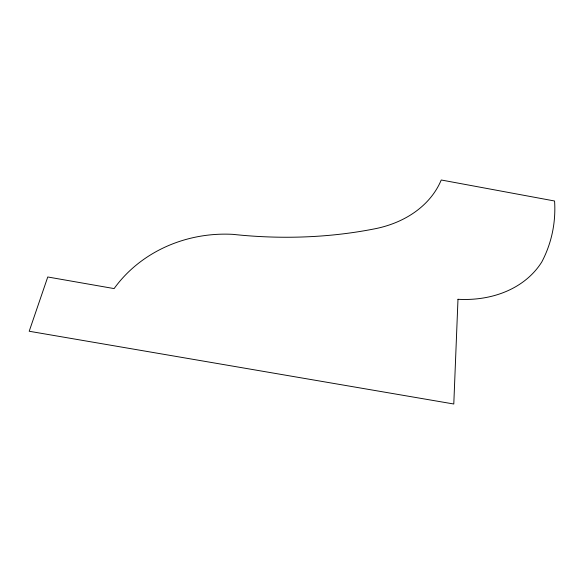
<?xml version="1.0" encoding="UTF-8"?>
<svg xmlns="http://www.w3.org/2000/svg" width="584" height="584" viewBox="0 0 584 584"><rect width="100%" height="100%" fill="white"/><g stroke="black" fill="none" stroke-linecap="round" stroke-linejoin="round"><path stroke-width="0.88" d="M457.987 299.293L453.79 404.004L29.2 331.252L47.764 276.984L114.114 288.591A133.597 121.574 2.5 0 1 232.914 234.352A344.012 233.374 8.8 0 0 375.928 228.585A111.442 86.147 14.1 0 0 441.241 179.996L554.574 200.998A180.5 142.489 17.9 0 1 541.835 261.873A109.23 85.782 23.3 0 1 457.987 299.293"/></g></svg>
